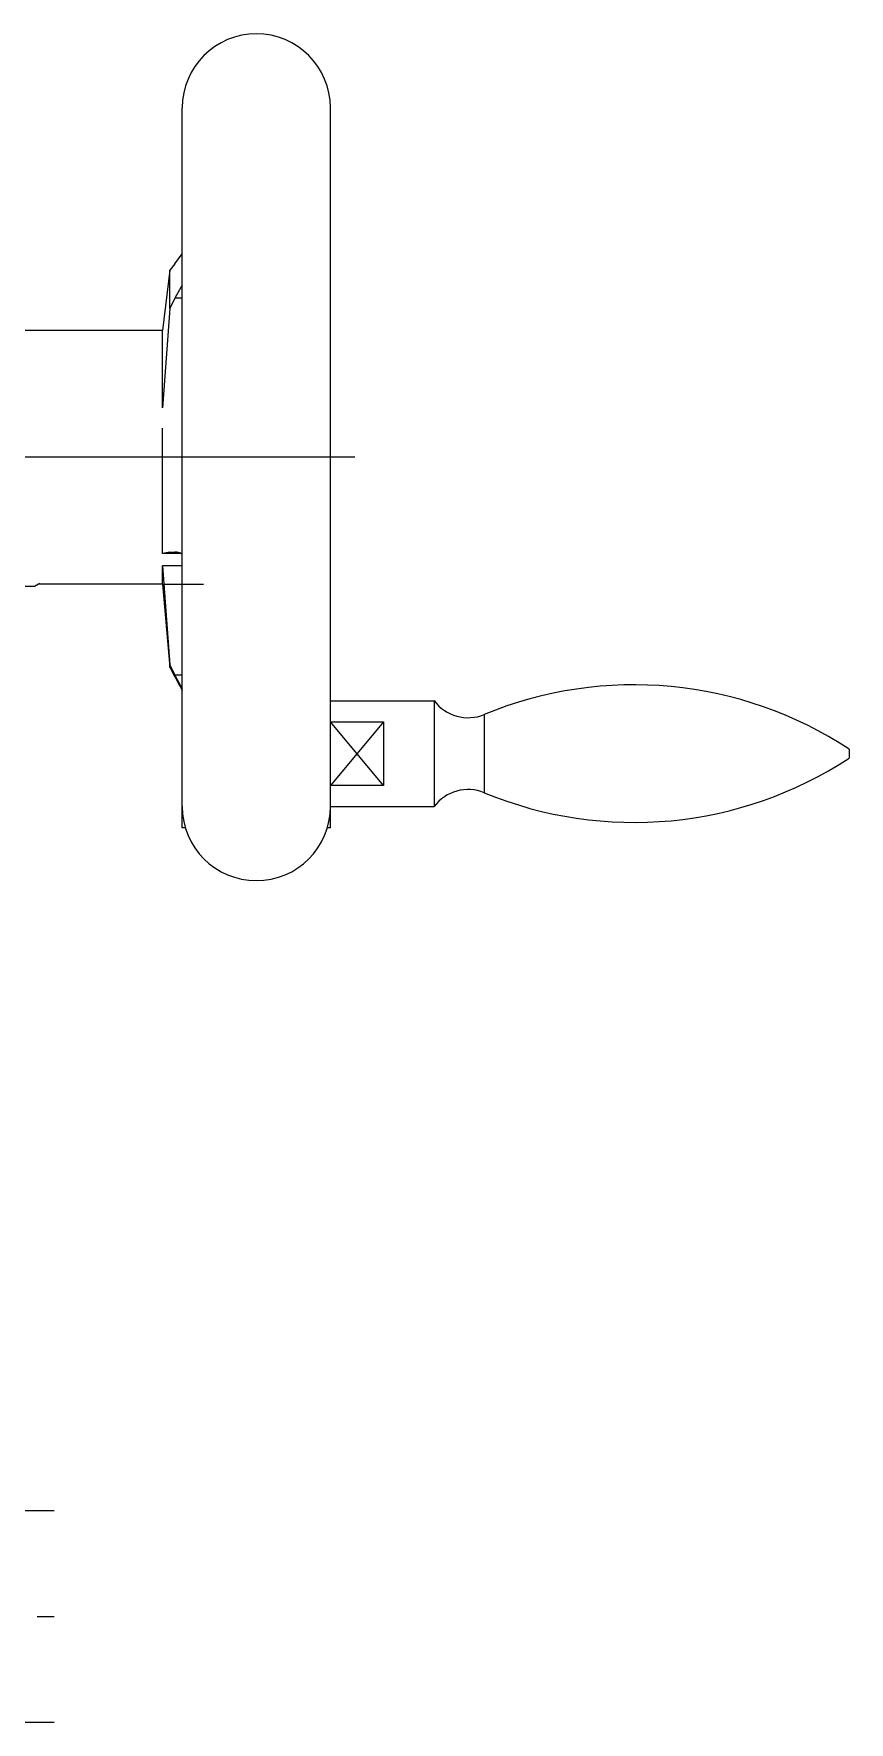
# Model space of a CAD drawing. Extents: x -62 to 551, y -16 to 598.
# Drawn here: x 473.7 to 550.7, y 156 to 315.5 of the extents above; entities that cross this region are included whole.
import ezdxf

# ---------------------------------------------------------------- set-up
doc = ezdxf.new("R2010")
doc.units = 0
doc.linetypes.add('CENTER', pattern=[50.8, 31.75, -6.35, 6.35, -6.35])
doc.linetypes.add('DASHED', pattern=[19.05, 12.7, -6.35])
doc.layers.get('0').update_dxf_attribs({"linetype": 'CONTINUOUS'})
doc.layers.add('CENTER', color=1, linetype='CENTER')

msp = doc.modelspace()

# ---------------------------------------------------------------- linework, layer by layer
at = {"color": 7, "linetype": 'CONTINUOUS'}
for p, q in [((487.72, 242.93), (487.72, 308.5)), ((501.72, 242.93), (501.72, 308.5)), ((487.03, 293.76), (486.54, 293.17)), ((487.03, 293.76), (487.72, 294.71)), ((486.54, 293.17), (485.85, 287.46)), ((486.54, 289.55), (486.54, 293.17)), ((487.03, 290.53), (486.54, 289.55)), ((487.61, 291.58), (487.03, 290.53)), ((487.72, 290.53), (487.03, 290.53)), ((486.54, 289.55), (485.85, 280.15)), ((465.72, 287.5), (485.86, 287.5)), ((485.85, 280.15), (485.85, 287.46)), ((485.85, 266.41), (485.85, 278.24)), ((486.54, 266.52), (485.85, 266.41)), ((487.72, 266.41), (485.85, 266.41)), ((486.54, 266.52), (487.03, 266.53)), ((485.85, 265.24), (486.54, 255.9)), ((485.85, 263.5), (485.85, 265.24)), ((487.72, 265.24), (485.85, 265.24)), ((473.77, 263.3), (469.66, 263.3)), ((474.14, 263.51), (473.77, 263.3)), ((485.85, 263.5), (474.21, 263.5)), ((485.85, 263.5), (486.54, 255.66)), ((486.54, 255.9), (487.03, 254.92)), ((486.54, 255.66), (486.54, 255.9)), ((487.03, 254.92), (487.72, 253.61)), ((487.72, 254.92), (487.03, 254.92)), ((501.72, 252.5), (511.51, 252.5)), ((511.51, 252.5), (511.51, 242.5)), ((501.72, 250.5), (506.72, 250.5)), ((506.72, 250.5), (506.72, 244.5)), ((516.25, 251.19), (516.25, 243.81)), ((550.72, 247.91), (550.72, 247.09)), ((506.72, 244.5), (501.72, 244.5)), ((487.72, 240.5), (487.72, 242.93)), ((501.72, 240.5), (501.72, 242.93)), ((501.72, 242.5), (511.51, 242.5)), ((488.01, 240.5), (487.72, 240.5)), ((501.72, 240.5), (501.42, 240.5))]:
    msp.add_line(p, q, dxfattribs=at)
at = {"color": 3, "linetype": 'DASHED'}
for p, q in [((474.22, 263.56), (474.14, 263.51)), ((485.85, 263.5), (489.72, 263.5))]:
    msp.add_line(p, q, dxfattribs=at)
at = {"color": 3, "linetype": 'CONTINUOUS'}
for p, q in [((506.72, 250.5), (501.72, 244.5)), ((506.72, 244.5), (501.72, 250.5))]:
    msp.add_line(p, q, dxfattribs=at)
at = {"color": 7, "linetype": 'CONTINUOUS'}
for centre, radius, start, end in [((494.72, 308.5), 7, 0, 180), ((489.27, 290.48), 1.99, 141.1184, 146.5501), ((487.04, 265.21), 1.32, 59.5274, 90.8244), ((663.36, 349.12), 200, 207.8609, 208.5746), ((530.39, 217), 37, 56.6714, 112.4708), ((514.72, 254.89), 4, 216.6383, 292.4708), ((530.39, 278), 37, 247.5292, 303.3286), ((514.72, 240.11), 4, 67.5292, 143.3617), ((494.72, 242.5), 7, 180, 0)]:
    msp.add_arc(centre, radius, start, end, dxfattribs=at)
at = {"layer": 'CENTER', "color": 1, "linetype": 'CENTER'}
for p, q in [((504.02, 275.5), (402.32, 275.5)), ((460.58, 176), (475.62, 176)), ((321.62, 166), (475.62, 166)), ((460.58, 156), (475.62, 156))]:
    msp.add_line(p, q, dxfattribs=at)

doc.saveas('drawing.dxf')
